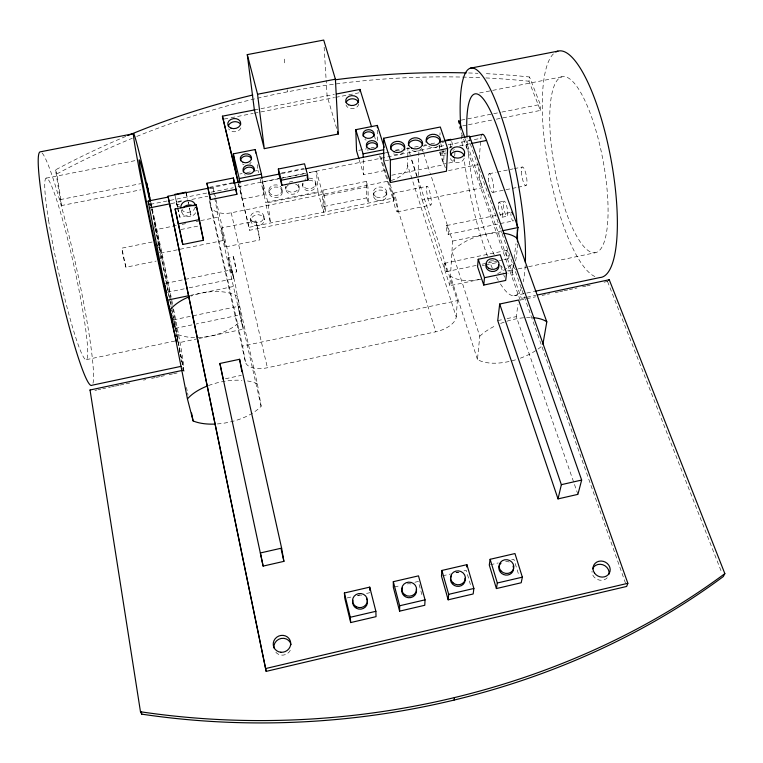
<?xml version="1.0" encoding="UTF-8"?>
<svg xmlns="http://www.w3.org/2000/svg" width="763" height="763" viewBox="0 0 763 763"><rect width="100%" height="100%" fill="white"/><g stroke="black" fill="none" stroke-linecap="round" stroke-linejoin="round"><path stroke-width="0.57" stroke-dasharray="3.81 2.86" d="M221.423 227.975L225.409 246.945L259.859 239.916L258.228 229.959L255.882 220.993L221.404 227.984L225.419 246.859M209.32 200.516L245.371 361.719A20.906 10.615 -13.2 0 0 267.412 367.747L435.807 331.8A20.63 10.358 -17.3 0 0 456.217 316.864L407.68 165.476L407.766 158.38M407.785 157.197L407.909 147.726L410.847 156.787M418.296 175.528L418.887 150.673A17.482 2.938 79.1 0 1 418.935 149.748M439.354 148.814L439.507 145.371M439.946 135.041L440.051 132.752M439.755 147.402L439.85 145.027M454.653 157.168L454.376 161.89L443.57 164.064L444.076 153.449L440.747 143.644M450.418 147.612L450.866 139.305M454.719 155.986L454.996 151.265L454.243 149.09M481.148 279.153L449.865 285.734L452.602 241.089L430.265 173.373M456.217 316.864L457.361 300.632L411.209 157.922M469.398 137.235L469.159 140.611L501.692 232.696M228.147 257.684L231.37 273.02L236.616 271.943L235.157 264.046L233.392 256.606L228.127 257.675L231.38 272.963M479.193 158.809L480.881 138.284A17.406 3.691 79.4 0 1 481.119 136.51M515.502 359.831A41.412 19.695 -18.5 0 1 477.457 359.468L479.774 336.225L451.963 251.466A39.924 21.097 -19 0 1 500.871 233.011M233.392 256.606L236.616 271.943M496.331 119.181L540.423 110.416L528.969 81.221L529.484 76.968A898.165 857.145 67.1 0 0 483.856 73.553M513.528 262.873L512.278 272.61L508.826 273.335M514.1 258.352L515.979 243.664M577.915 494.367L516.284 316.626L517.972 304.447M233.707 278.667L231.799 269.692L233.707 278.667L188.318 287.975M152.152 242.014L121.794 248.166L123.339 257.379L125.943 267.241L156.224 261.07M255.882 220.993L259.859 239.916M239.992 314.89L238.18 306.278L240.011 314.9L196.034 324.037M213.621 191.694L213.115 188.051L214.06 191.418M525.793 297.465L521.377 298.409L520.108 300.088L459.212 126.553M512.984 274.566L511.62 275.596M607.768 281.318L602.112 282.672M125.943 267.241L121.842 248.156M347.117 597.934L351.686 596.885M357.399 595.56L359.678 595.026M366.536 593.442L369.96 592.651M394.461 586.976L400.127 585.66M414.872 582.245L418.277 581.463L422.607 597.334M442.597 575.827L450.475 573.995M456.112 572.698L458.363 572.174M463.99 570.867L466.241 570.352L471.181 587.224M490.399 564.754L498.22 562.941M511.639 559.832L513.871 559.317L519.117 576.065M225.457 378.753L241.366 375.358M497.734 320.594L502.369 319.602M507.014 318.61L516.284 316.626M245.371 361.719L242.586 346.059L457.361 300.632M513.928 295.767L525.554 293.307M526.718 293.059L533.699 291.58M526.899 297.236L535.731 295.357M94.898 390.437L96.853 390.017M97.826 389.817L100.754 389.187M102.7 388.777L105.618 388.157M108.546 387.537L110.492 387.118M111.465 386.917L114.383 386.297M115.356 386.088L119.247 385.258M120.22 385.057L123.72 384.314M126.048 383.818L131.875 382.578M143.511 380.108L145.828 379.612M151.637 378.381L155.118 377.637M156.281 377.389L159.763 376.655M160.926 376.407L164.398 375.663M169.033 374.681L172.505 373.946M173.668 373.698L177.14 372.964M520.108 300.088L525.602 298.924M526.708 298.686L535.492 296.826M542.073 295.424L545.364 294.728M547.557 294.26L549.741 293.793M555.216 292.63L558.497 291.933M559.594 291.704L562.875 291.008M563.971 290.77L568.34 289.845M569.427 289.616L572.708 288.919M574.892 288.452L577.066 287.985M582.522 286.831L585.793 286.135M586.881 285.906L590.152 285.209M175.194 328.395L194.87 324.275M446.345 271.666L476.341 265.39M482.111 264.189L486.727 263.216M487.881 262.977L498.268 260.803M499.422 260.565L502.884 259.84M504.038 259.601L508.644 258.638M482.149 265.734L484.438 265.257M485.583 265.019L497.047 262.615M86.372 359.65L178.027 340.374M508.864 270.855L517.171 269.129M518.182 268.9L527.653 266.926M528.654 266.697L595.188 252.734A89.538 24.502 79.4 0 0 591.687 117.254A89.538 24.502 79.4 0 0 549.799 124.073A89.538 24.502 79.4 0 0 595.188 252.734M197.96 338.715L178.199 342.864L175.871 333.641M199.124 338.467L243.139 329.206L235.643 286.011L215.643 198.285M173.42 319.869L238.18 306.364M444.343 263.359L506.594 250.378M165.457 283.426L231.838 269.759M446.689 225.543L498.773 214.823M499.927 214.584L511.506 212.2M502.044 217.255L507.08 216.215M167.393 292.296L187.154 288.223M448.148 234.327L512.86 220.965M190.225 295.415L235.643 286.011M452.602 241.089L501.72 230.912M397.275 211.876L430.866 205.018M492.908 192.362L511.181 188.633M512.316 188.404L516.885 187.469M518.029 187.24L526.022 185.609M498.983 202.176L504.028 201.146M180.85 229.539L199.153 225.838M324.065 206.496L366.774 197.846L366.335 181.413L322.911 190.149L324.065 206.496L325.534 211.809L324.399 195.509L322.911 190.149M393.412 193.134L427.032 186.315M489.121 173.735L495.979 172.352M497.123 172.114L513.127 168.871M514.272 168.642L522.274 167.021M393.584 197.998L393.584 201.022L249.558 230.283L249.119 227.317L393.584 197.998L380.279 155.013M160.468 253.249L223.006 240.526L243.139 329.206M418.296 178.8A17.024 2.794 78.9 0 0 422.235 199.973L482.426 187.717A16.948 3.51 79.1 0 1 478.668 165.495M177.407 206.907L179.677 206.449M444.076 153.449L446.26 153.01M442.149 155.557L445.401 154.908M262.157 179.839L264.084 194.737L242.348 199.105L240.097 184.245M359.268 159.915L363.693 174.727L385.057 170.445M177.655 208.041L179.648 217.169L190.874 214.908L189.462 208.061M391.734 175.232L442.664 164.98M279.067 178.676L262.72 181.947L267.927 202.672L270.503 222.977L265.371 202.481L317.98 191.885L316.426 171.217L309.416 172.61M267.927 202.672L322.12 191.751L316.426 171.217M210.168 205.142A19.514 11.788 -12.5 0 0 231.218 212.801L389.082 180.965M324.399 195.509L367.928 186.735L366.335 181.413M176.291 225.533L155.347 229.758L156.129 233.02M182.099 224.36L185.59 223.664M196.062 221.547L199.553 220.841M200.717 220.612L218.161 217.083L213.821 192.848M448.501 170.607L478.725 164.512M125.8 136.415A898.165 857.145 67.1 0 0 55.518 169.882L60.182 199.629L61.813 205.505L140.878 189.796M462.693 125.857L467.328 124.941M468.492 124.712L491.696 120.096M239.878 174.012L242.148 173.554M246.668 172.657L252.334 171.532M253.459 171.303L257.989 170.407L257.226 164.608M358.763 150.359L366.555 148.804M370.999 147.917L374.337 147.259M209.3 187.345L232.667 182.691M281.738 172.896L303.932 168.47M395.062 150.292L402.072 148.89M441.09 141.25L443.265 140.812M210.083 187.86L233.03 183.282M281.194 173.678L304.723 168.976M385.353 152.896L391.19 151.723M395.863 150.797L400.537 149.863M406.383 148.69L408.72 148.232M414.557 147.059L419.23 146.134M423.904 145.199L426.24 144.732M430.914 143.797L436.76 142.633M441.434 141.699L443.77 141.231M209.615 188.795L213.087 188.108M423.217 146.162L427.852 145.237M441.748 142.462L444.066 142.004M150.301 204.35L169.872 200.44M170.168 200.373L209.873 192.429M211.046 192.2L233.24 187.765M237.903 186.83L281.118 178.189M282.291 177.96L307.985 172.819M309.149 172.591L446.965 145.046M448.129 144.808L480.881 138.284M280.231 178.447L304.742 173.544M177.455 206.973L176.367 201.823L182.004 200.698M449.712 147.135L451.877 146.706M171.141 203.568L181.499 201.499M191.847 199.429L207.956 196.205M384.924 160.85L389.559 159.925M449.226 147.927L451.562 147.459M459.727 145.819L470.227 143.721M179.267 204.274L177.035 204.722L176.377 201.852M445.993 150.855L439.545 152.142L443.57 164.064M60.182 199.629L140.669 183.673M461.167 120.144L492.583 113.916M493.747 113.677L500.728 112.295M501.892 112.066L540.299 104.455L529.484 76.968M46.066 178.17L138.122 160.049M479.584 92.952L563.065 76.586M254.375 109.958L334.337 94.402M224.084 119.085L229.901 117.95M231.065 117.731L253.144 113.429M254.308 113.201L334.509 97.578M335.672 97.359L360.079 92.6M178.628 344.933L178.962 345.658L174.593 323.579M607.548 281.518L721.989 573.232M502.083 233.821L625.469 583.085M465.344 139.114L521.377 298.409M183.912 371.028L171.732 310.074M500.833 266.449L503.456 273.984M503.828 275.052L504.581 277.207M451.62 141.479L453.871 148.003M453.632 159.725L454.376 161.89M440.06 152.199L445.344 167.841M423.56 153.058L429.893 172.247M55.518 169.882L56.853 173.916L61.813 205.505M477.457 359.468L450.456 276.092A39.924 21.097 -19 0 0 479.069 279.563M411.524 159.972L418.401 181.251M422.235 199.973L449.865 285.734M390.131 184.369L435.807 331.8M374.681 136.92L375.386 139.181M379.621 155.843L393.584 201.022M366.774 197.846L368.348 203.12L367.928 186.735M336.636 128.413L327.089 95.814L326.154 80.392M317.98 191.885L323.579 212.2L322.12 191.751M175.128 328.157L174.508 325.515M257.989 170.407L258.543 172.619M260.212 179.248L264.084 194.737M154.507 226.325L155.07 228.614M160.259 257.865L160.392 258.39M157.321 242.853L157.455 243.378M238.619 183.559L249.119 227.317M238.457 184.045L249.558 230.283M231.218 212.801L267.412 367.747M214.851 194.823L215.385 197.131M217.36 423.932A42.308 20.544 -12.2 0 0 261.137 406.231L257.398 383.923L237.388 296.063A40.763 21.965 -11.7 0 0 190.912 296.12M156.434 234.375L158.599 244.189M261.137 406.231L241.518 319.888A40.763 21.965 -11.7 0 1 177.607 334.423M151.179 205.924L150.807 204.312L151.503 207.803M151.827 208.785L152.295 210.865M223.006 240.526L218.161 217.083M210.092 201.67L242.586 346.059M158.322 247.136L158.523 248.061M174.775 194.384L177.083 205.094M186.306 193.268L188.022 201.222M188.757 204.627L188.261 202.357L188.385 203.196M189.415 208.137L190.874 214.908M181.394 210.083L181.861 212.248M177.159 205.447L177.493 207.011L175.261 196.654M188.165 202.147L188.308 202.844M177.75 208.118L179.648 217.169M158.962 245.886L160.22 251.981M159.362 251.924L159.553 252.849M174.498 324.513L175.194 328.08M186.067 192.133L187.488 199.029M150.74 203.006L169.996 300.336M170.225 301.499L171.608 308.471M171.837 309.635L173.449 317.77M173.678 318.934L174.365 322.415M179.41 347.899L184.074 371.486M151.732 208.967L159.085 246.153M159.314 247.317L171.503 308.91M179.219 350.599L179.648 352.735M180.068 354.871L180.488 357.017M182.624 367.795L183.263 371.047M186.506 387.442L187.154 390.751M187.593 392.964L188.032 395.177M160.211 256.082L160.678 258.552M250.512 218.58L250.941 221.566M263.807 215.891L264.332 219.868A6.772 5.484 -7.1 0 1 254.279 225.171A6.772 5.484 -7.1 0 1 254.117 215.662A6.772 5.484 -7.1 0 1 264.332 219.868M262.72 181.947L265.371 202.481M268.786 190.569L269.043 192.648M282.129 189.882A6.686 5.351 -5.9 0 1 272.238 195.051A6.686 5.351 -5.9 0 1 272 185.781A6.686 5.351 -5.9 0 1 282.129 189.882L282.367 191.961A6.676 5.341 -5.9 0 1 272.496 197.131A6.676 5.341 -5.9 0 1 272.257 187.87A6.676 5.341 -5.9 0 1 282.367 191.961M285.677 187.183L285.896 189.272M466.689 147.869L466.117 141.298M284.256 59.094L284.675 63.529M287.203 89.748L287.403 91.856M299.001 186.496L299.201 188.585M302.52 183.807L302.711 185.895M315.834 183.12L315.996 185.209M324.141 47.192L326.087 79.209M540.423 110.416L540.299 104.455M363.255 159.658L363.693 174.727M373.345 192.715L373.403 195.748M377.418 130.13L377.58 140.707M386.765 192.028L386.784 195.051M511.992 264.303A39.924 21.097 -19 0 1 497.047 273.879M421.91 148.899A17.482 2.938 79.1 0 1 423.16 151.894M513.432 220.364A4.511 1.001 78.8 0 1 511.925 219.401A4.511 1.001 78.8 0 1 510.867 213.592M441.853 150.597A3.414 0.62 79.2 0 1 442.302 155.538A3.414 0.62 79.2 0 1 440.852 151.551M451.639 146.858A3.414 0.649 79.3 0 1 452.039 146.839M453.012 149.682A3.414 0.649 79.3 0 1 453.193 150.721M541.081 346.755A41.412 19.695 -18.5 0 1 520.061 358.305M479.774 336.225A41.412 19.695 -18.5 0 1 495.845 325.563M500.604 323.474A41.412 19.695 -18.5 0 1 530.695 317.532M208.604 385.506A42.308 20.544 -12.2 0 1 241.957 380.327M247.47 380.956A42.308 20.544 -12.2 0 1 257.398 383.923M407.68 165.476A19.266 11.521 -17.8 0 1 390.732 180.583M298.228 184.16A6.676 5.331 -5.1 0 1 293.383 192.095A6.676 5.331 -5.1 0 1 285.772 186.143M289.234 182.223A6.676 5.331 -5.1 0 1 292.811 181.508M295.586 184.093A6.667 5.331 -5.1 0 1 297.999 191.828A6.667 5.331 -5.1 0 1 288.013 192.991A6.667 5.331 -5.1 0 1 288.347 184.932M308.977 178.151A6.667 5.322 -4.3 0 1 315.834 183.301A6.667 5.322 -4.3 0 1 308.939 188.804A6.667 5.322 -4.3 0 1 302.529 183.292M304.942 179.477A6.667 5.322 -4.3 0 1 306.039 178.857M309.149 180.249A6.648 5.322 -4.3 0 1 315.853 186.477A6.648 5.322 -4.3 0 1 306.507 190.454A6.648 5.322 -4.3 0 1 304.17 182.367M366.202 140.134A5.579 4.368 -1.6 0 1 364.781 139.381M368.138 150.416A5.608 4.416 -1.4 0 1 367.394 149.748M251.151 162.29A5.637 4.435 -6.9 0 1 249.682 163.749M244.055 164.636A5.637 4.435 -6.9 0 1 242.577 163.988M245.324 175.242A5.665 4.483 -6.9 0 1 244.513 174.622M240.898 127.86A6.486 5.026 -7 0 1 234.947 131.751A6.486 5.026 -7 0 1 228.652 128.833M358.677 103.882A6.419 4.95 -2.2 0 1 352.84 108.67A6.419 4.95 -2.2 0 1 346.011 104.96M357.857 595.407A7.42 7.067 -4.4 0 1 362.53 595.455M407.308 583.933A7.401 7.01 5.4 0 1 410.952 583.972M455.892 572.689A7.392 6.934 12.6 0 1 459.011 572.612M505.669 561.32A7.411 6.848 17.5 0 1 509.245 562.073M490.132 261.051A6.505 5.37 5.1 0 1 496.98 262.51M421.577 148.547A7.105 5.589 0.4 0 1 415.101 151.274A7.105 5.589 0.4 0 1 408.997 148.012M403.35 152.581A7.115 5.599 -0.3 0 1 391.858 152.514M438.487 145.914A7.096 5.57 1.2 0 1 427.938 145.838M195.7 212.724A7.306 5.837 -10 0 1 186.134 216.387A7.306 5.837 -10 0 1 182.367 208.89M194.813 206.907A7.306 5.837 -10 0 1 195.566 207.851M195.271 207.25A7.334 5.856 -10 0 1 189.358 212.219A7.334 5.856 -10 0 1 181.89 209.939M464.228 158.199A7.144 5.637 2.3 0 1 456.112 162.481A7.144 5.637 2.3 0 1 450.151 156.196M290.302 650.314A8.765 8.364 -24.4 0 1 275.271 651.573M607.253 577.744A8.708 7.849 25 0 1 597.486 579.518A8.708 7.849 25 0 1 592.002 571.163M150.578 203.864A92.342 2.117 77.9 0 1 171.408 301.48A92.342 2.117 77.9 0 1 177.293 338.991M42.127 153.001A119.591 10.539 77.6 0 1 76.014 265.696A119.591 10.539 77.6 0 1 92.991 383.274M173.563 309.063A118.79 2.718 77.9 0 1 182.109 363.016M181.823 362.091A118.79 2.718 77.9 0 1 181.098 359.611M150.797 202.128A118.79 2.718 77.9 0 1 172.715 304.838M521.606 287.575A115.909 24.645 79.1 0 1 499.345 282.119M498.315 280.345A115.909 24.645 79.1 0 1 496.255 276.502M492.383 268.318A115.909 24.645 79.1 0 1 489.465 261.347M487.452 256.12A115.909 24.645 79.1 0 1 464.123 159.639M462.368 145.657A115.909 24.645 79.1 0 1 461.11 132.4M525.221 265.61A115.909 24.645 79.1 0 1 523.246 281.719M594.911 276.54A115.175 31.55 79.4 0 1 548.473 168.222A115.175 31.55 79.4 0 1 554.167 53.191M513.785 266.22A90.11 19.142 79.1 0 1 507.633 270.817M502.35 267.403A90.11 19.142 79.1 0 1 500.576 265.314M494.224 254.756A90.11 19.142 79.1 0 1 467.09 138.17M517.428 243.988A90.11 19.142 79.1 0 1 515.397 261.509M468.606 72.971A898.165 857.145 67.1 0 1 477.991 73.296M56.853 173.916A893.607 852.614 67.4 0 1 132.323 138.246M136.73 136.453A893.607 852.614 67.4 0 1 481.186 77.702M485.85 77.931A893.607 852.614 67.4 0 1 528.969 81.221M426.622 190.721A9.557 1.602 78.8 0 0 430.704 205.037A9.557 1.602 78.8 0 0 429.55 191.236A9.557 1.602 78.8 0 0 426.622 190.721M393.183 197.503A9.576 1.383 78.7 0 0 397.132 211.895A9.576 1.383 78.7 0 0 395.739 198.103A9.576 1.383 78.7 0 0 393.183 197.503M521.348 171.494A9.49 2.232 79.2 0 0 525.802 185.638A9.49 2.232 79.2 0 0 525.335 171.789A9.49 2.232 79.2 0 0 521.348 171.494M488.377 178.189A9.509 2.012 79.1 0 0 492.698 192.39A9.509 2.012 79.1 0 0 492.001 178.561A9.509 2.012 79.1 0 0 488.377 178.189M446.269 227.517A4.53 0.801 78.6 0 0 448.243 234.375A4.53 0.801 78.6 0 0 447.757 227.918A4.53 0.801 78.6 0 0 446.269 227.517M444.276 265.467A4.349 0.744 78.3 0 0 446.221 271.771A4.349 0.744 78.3 0 0 445.544 265.295A4.349 0.744 78.3 0 0 444.276 265.467M506.394 252.505A4.33 0.925 78.4 0 0 508.482 258.752A4.33 0.925 78.4 0 0 507.986 252.257A4.33 0.925 78.4 0 0 506.394 252.505M503.361 204.646A7.687 1.679 78.8 0 0 506.909 216.225A7.687 1.679 78.8 0 0 506.422 205.161A7.687 1.679 78.8 0 0 503.361 204.646M498.344 205.676A7.697 1.66 78.8 0 0 501.873 217.255A7.697 1.66 78.8 0 0 501.358 206.201A7.697 1.66 78.8 0 0 498.344 205.676M376.531 200.001A6.705 5.389 -1 0 0 386.793 195.576A6.705 5.389 -1 0 0 376.96 190.664A6.705 5.389 -1 0 0 376.531 200.001M376.474 196.978A6.724 5.398 -1 0 0 386.774 192.543A6.724 5.398 -1 0 0 376.912 187.631A6.724 5.398 -1 0 0 376.474 196.978M253.85 222.195A6.791 5.494 -7 0 0 263.941 216.892A6.791 5.494 -7 0 0 253.688 212.667A6.791 5.494 -7 0 0 253.85 222.195M48.584 220.354A92.962 8.183 77.6 0 0 85.761 359.621A92.962 8.183 77.6 0 0 64.464 226.678A92.962 8.183 77.6 0 0 48.584 220.354"/><path stroke-width="1.14" d="M399.602 611.153L399.659 605.765L393.317 581.683L418.496 575.865L425.048 599.842L424.772 605.278L399.602 611.153L393.326 587.233L393.317 581.683M447.633 148.48L446.479 171.198L390.418 182.51L383.77 161.079L383.551 138.275L440.299 127.011L447.633 148.48L390.341 159.944L390.418 182.51M441.901 570.447L441.472 576.084L448.177 599.813L473.165 593.976L473.88 588.464L466.899 564.668L441.901 570.447L448.673 594.339L448.177 599.813M478.229 259.267L477.562 266.697L483.761 285.066L505.697 280.441L506.594 273.068L500.175 254.689L478.229 259.267L484.476 277.722L483.761 285.066M466.632 566.938L466.899 564.668M499.689 304.036L497.734 320.594L558.02 498.897L577.915 494.367L581.654 480.061L518.592 300.021L499.689 304.036L561.358 484.667L558.02 498.897M454.147 700.033L454.443 697.582M542.903 344.237L546.804 321.843L516.704 238.018L518.039 227.536L486.565 140.449A17.406 3.691 79.4 0 0 481.539 135.165M490.142 559.298L489.283 565.011L496.398 588.55L521.205 582.76L522.359 577.162L514.958 553.556L490.142 559.298L497.333 582.999L496.398 588.55M444.943 141.002L469.474 136.1L627.854 583.294L626.652 586.451L266.182 671.373L168.022 196.253L208.919 188.099M537.934 294.89L609.246 279.744L724.85 573.623L723.295 576.561A651.144 511.668 -5 0 1 141.727 714.139L140.478 711.755L90.034 390.007L182.443 370.379M609.246 279.744L608.626 280.46M265.505 668.588L627.854 583.294M350.684 622.57L350.284 617.267L375.873 611.306L369.74 587.129L344.39 592.994L344.838 598.469L350.684 622.57L376.035 616.657L375.873 611.306M399.659 605.765L425.048 599.842M448.673 594.339L473.88 588.464M497.333 582.999L522.359 577.162M281.623 548.13L260.402 552.946L263.121 566.098L283.903 561.358L281.623 548.13L239.592 359.287L219.897 363.474L223.178 379.24M561.358 484.667L581.654 480.061M181.146 366.335L91.97 385.248A119.591 10.539 77.6 0 1 55.737 271.647A119.591 10.539 77.6 0 1 40.391 151.818L133.639 133.678M534.853 291.332L599.966 277.532A115.175 31.55 79.4 0 0 610.152 154.889A115.175 31.55 79.4 0 0 555.845 52.008M484.476 277.722L506.594 273.068M148.384 201.67L148.117 201.022L167.421 300.136L189.081 295.643M502.884 230.674L518.039 227.536M182.777 244.475L203.492 240.269L199.391 219.601L196.148 204.761L175.118 208.986L182.777 244.475L175.118 208.986M210.416 199.629L236.864 194.327L236.072 189.272L233.373 177.97L206.926 183.234L210.416 199.629L206.926 183.234M281.833 185.314L308.004 180.068L307.575 174.975L304.532 163.797L278.352 169.014L278.924 174.126L281.833 185.314L281.27 180.23L278.352 169.014M178.218 223.874L199.391 219.601M239.925 183.11L239.229 178.542L261.423 174.117L255.233 149.529L233.287 153.859L236.482 174.689M363.188 157.331L363.083 153.859L383.722 149.739M174.775 194.384L186.067 192.133M444.352 140.602L450.866 139.305M233.449 183.196L280.193 173.878M305.896 168.747L384.18 153.125M148.175 201.06L167.927 197.121M469.464 136.93L482.14 134.402M209.491 194.594L236.072 189.272M281.27 180.23L307.575 174.975M149.29 207.946L169.996 203.807M471.391 143.492L486.565 140.449M358.925 158.771L356.54 150.797L355.787 129.672L377.351 125.418L384.19 147.326M264.275 148.651L338.276 134.03L335.405 79.19L323.712 40.067L247.279 54.621L254.375 109.958L264.275 148.651L257.56 94.24L247.279 54.621M238.18 182.891L222.424 116.176L255.071 109.824M336.674 93.954L359.983 89.414L371.533 126.744M470.294 68.193L557.896 51.15M257.56 94.24L335.405 79.19M90.406 390.532L90.034 390.007M464.963 138.027L458.84 120.602L458.897 121.698M383.551 138.275L390.341 159.944M355.787 129.672L363.083 153.859M337.618 131.789L338.276 134.03M164.427 283.96L165.943 291.628M307.098 176.73L308.004 180.068M189.386 296.702A40.763 21.965 -11.7 0 0 169.93 310.074L187.44 398.935L193.115 420.938A42.308 20.544 -12.2 0 0 214.937 424.075M148.728 202.901L149.147 204.579M164.474 284.141L165.189 287.231M166 291.867L166.229 292.63L166.124 291.828M167.421 300.136L172.762 321.299M344.39 592.994L350.284 617.267M233.287 153.859L239.229 178.542M222.424 116.176L238.352 182.452M235.519 188.69L236.864 194.327M147.679 187.66L146.496 182.519L150.13 200.879M147.764 188.041L150.292 200.764M168.022 196.253L266.182 671.373M281.07 548.635L283.903 561.358M200.297 225.61L203.492 240.269M219.897 363.474L263.121 566.098M165.39 288.156L165.962 290.941M196.148 204.761L200.068 224.446M157.474 245.037L157.617 245.762M191.561 413.041L193.115 420.938M239.592 359.287L241.881 371.724M233.373 177.97L234.174 183.053M141.355 711.793L141.727 714.139M255.233 149.529L255.691 153.01M261.423 174.117L262.014 178.695M458.983 123.177L458.945 122.433M369.74 587.129L369.874 590.438M359.983 89.414L360.05 91.541M377.351 125.418L377.38 127.774M503.008 233.192A39.924 21.097 -19 0 1 516.704 238.018M511.63 212.286A4.511 1.001 78.8 0 1 511.754 212.419M512.383 213.621A4.511 1.001 78.8 0 1 512.507 213.926M532.889 317.637A41.412 19.695 -18.5 0 1 546.804 321.843M187.44 398.935A42.308 20.544 -12.2 0 1 207.803 385.811M363.045 136.033A5.579 4.368 -1.6 0 1 368.863 131.808A5.579 4.368 -1.6 0 1 374.185 136.3M366.383 147.021A5.608 4.416 -1.4 0 1 371.953 142.757A5.608 4.416 -1.4 0 1 377.58 146.868M240.574 160.697A5.637 4.435 -6.9 0 1 245.39 156.053A5.637 4.435 -6.9 0 1 251.59 158.933M243.302 171.923A5.665 4.483 -6.9 0 1 248.395 167.192A5.665 4.483 -6.9 0 1 254.499 170.531M228.347 126.076A6.486 5.026 -7 0 1 234.117 121.737A6.486 5.026 -7 0 1 240.727 124.607M346.049 102.623A6.419 4.95 -2.2 0 1 352.325 98.799A6.419 4.95 -2.2 0 1 358.515 102.519M366.507 598.583A7.42 7.067 -4.4 0 1 360.994 609.141A7.42 7.067 -4.4 0 1 352.926 600.3M416.283 589.065A7.401 7.01 5.4 0 1 408.339 597.706A7.401 7.01 5.4 0 1 402.53 587.529M465.068 578.259A7.392 6.934 12.6 0 1 456.656 586.27A7.392 6.934 12.6 0 1 451.438 575.817M513.079 566.089A7.411 6.848 17.5 0 1 509.722 574.415A7.411 6.848 17.5 0 1 500.299 572.088A7.411 6.848 17.5 0 1 501.005 563.113M498.611 264.837A6.505 5.37 5.1 0 1 491.868 271.504A6.505 5.37 5.1 0 1 486.479 263.721M408.348 145.514A7.105 5.589 0.4 0 1 415.301 140.106A7.105 5.589 0.4 0 1 422.54 145.313M390.542 149.062A7.115 5.599 -0.3 0 1 398.229 143.663A7.115 5.599 -0.3 0 1 404.705 149.949M426.107 141.966A7.096 5.57 1.2 0 1 433.355 136.587A7.096 5.57 1.2 0 1 440.308 142.309M183.101 207.784A7.306 5.837 -10 0 1 193.211 205.762M180.936 207.927A7.334 5.856 -10 0 1 187.221 200.717A7.334 5.856 -10 0 1 195.404 205.562M450.456 155.089A7.144 5.637 2.3 0 1 457.724 151.322A7.144 5.637 2.3 0 1 464.266 156.034M273.917 647.94A8.765 8.364 -24.4 0 1 281.185 638.44A8.765 8.364 -24.4 0 1 291.075 644.697M592.555 568.836A8.708 7.849 25 0 1 602.751 564.725A8.708 7.849 25 0 1 609.008 574.148M173.621 325.62A92.342 2.117 77.9 0 1 143.358 185.943A92.342 2.117 77.9 0 1 150.006 201.365M176.539 342.024A118.79 2.718 77.9 0 1 137.521 160.306A118.79 2.718 77.9 0 1 149.806 197.76M460.804 128.06A115.909 24.645 79.1 0 1 490.914 90.368A115.909 24.645 79.1 0 1 525.364 262.31M467.032 137.016A90.11 19.142 79.1 0 1 487.881 105.904A90.11 19.142 79.1 0 1 517.114 226.497M517.285 229.921A90.11 19.142 79.1 0 1 517.476 241.89M127.85 135.556A898.165 857.145 67.1 0 1 252.772 95.013M335.319 79.781A898.165 857.145 67.1 0 1 466.26 72.905M724.85 573.623A653.767 512.803 -5 0 1 140.478 711.755M365.572 137.75A5.589 4.368 -1.6 0 0 374.147 134.154A5.589 4.368 -1.6 0 0 365.973 130.177A5.589 4.368 -1.6 0 0 365.572 137.75M368.939 148.795A5.618 4.416 -1.4 0 0 377.551 145.161A5.618 4.416 -1.4 0 0 369.33 141.145A5.618 4.416 -1.4 0 0 368.939 148.795M243.12 162.309A5.646 4.444 -6.9 0 0 251.523 158.008A5.646 4.444 -6.9 0 0 243.035 154.603A5.646 4.444 -6.9 0 0 243.12 162.309M245.877 173.583A5.675 4.492 -6.9 0 0 254.317 169.233A5.675 4.492 -6.9 0 0 245.781 165.79A5.675 4.492 -6.9 0 0 245.877 173.583M231.017 128.136A6.505 5.026 -7 0 0 240.717 123.253A6.505 5.026 -7 0 0 230.951 119.4A6.505 5.026 -7 0 0 231.017 128.136M348.662 104.808A6.438 4.96 -2.2 0 0 358.572 100.716A6.438 4.96 -2.2 0 0 349.196 96.224A6.438 4.96 -2.2 0 0 348.662 104.808M356.397 606.795A7.439 7.077 -4.4 0 0 367.413 600.376A7.439 7.077 -4.4 0 0 356.13 594.539A7.439 7.077 -4.4 0 0 356.397 606.795M404.81 594.797A7.42 7.02 5.3 0 0 416.541 589.961A7.42 7.02 5.3 0 0 406.154 582.713A7.42 7.02 5.3 0 0 404.81 594.797M452.945 582.779A7.411 6.943 12.5 0 0 465.201 579.603A7.411 6.943 12.5 0 0 455.864 571.105A7.411 6.943 12.5 0 0 452.945 582.779M501.157 571.125A7.43 6.857 17.3 0 0 513.566 568.807A7.43 6.857 17.3 0 0 504.734 559.794A7.43 6.857 17.3 0 0 501.157 571.125M488.93 268.366A6.514 5.379 5.1 0 0 499.088 264.608A6.514 5.379 5.1 0 0 489.77 259.096A6.514 5.379 5.1 0 0 488.93 268.366M411.791 148.136A7.125 5.589 0.4 0 0 422.616 143.53A7.125 5.589 0.4 0 0 412.087 138.456A7.125 5.589 0.4 0 0 411.791 148.136M393.908 151.703A7.125 5.608 -0.3 0 0 404.781 147.087A7.125 5.608 -0.3 0 0 394.28 141.994A7.125 5.608 -0.3 0 0 393.908 151.703M429.626 144.579A7.115 5.57 1.2 0 0 440.404 139.982A7.115 5.57 1.2 0 0 429.846 134.927A7.115 5.57 1.2 0 0 429.626 144.579M453.289 156.959A7.172 5.646 2.3 0 0 464.648 153.172A7.172 5.646 2.3 0 0 454.614 147.259A7.172 5.646 2.3 0 0 453.289 156.959M280.803 652.251A8.813 8.403 -24 0 0 290.074 640.329A8.813 8.403 -24 0 0 275.052 638.879A8.813 8.403 -24 0 0 280.803 652.251M594.425 572.956A8.755 7.888 24.7 0 0 609.303 573.223A8.755 7.888 24.7 0 0 601.091 561.034A8.755 7.888 24.7 0 0 594.425 572.956"/></g></svg>
